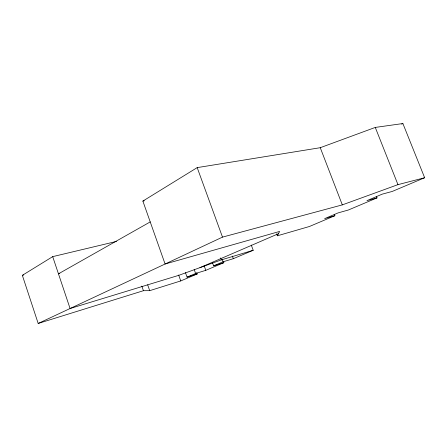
<?xml version="1.0" encoding="UTF-8"?>
<svg xmlns="http://www.w3.org/2000/svg" width="447" height="447" viewBox="0 0 447 447"><rect width="100%" height="100%" fill="white"/><g stroke="black" fill="none" stroke-linecap="round" stroke-linejoin="round"><path stroke-width="0.67" d="M276.615 233.865L277.341 235.804L279.621 231.434L165.088 264.009L142.872 201.083L197.188 167.619L320.253 147.7L375.279 127.423L402.892 123.545L424.65 177.738L392.231 191.45L382.213 194.149L366.914 200.653L377.017 197.892L376.508 196.596M196.725 272.664L197.194 273.972L180.75 280.928L149.706 290.667L143.426 290.706L38.185 323.455L22.35 275.33L52.701 256.634L116.527 241.414M150.226 221.913L58.462 273.827L59.809 273.48M401.669 124.165L402.892 123.545M38.185 323.455L222.494 237.117L342.318 204.882L397.964 184.639L424.65 177.738M199.932 267.652L278.436 233.703M185.432 272.575L187.053 277.123L195.618 273.48L205.799 270.329L223.841 262.696L223.371 261.394M212.431 262.596L213.605 265.836L223.042 261.825L233.312 258.69L253.203 250.275L251.287 245.079M334.378 214.431L334.876 215.717L309.38 226.506L277.341 235.804M377.017 197.892L348.369 210.006L338.15 212.884L324.617 218.639L334.876 215.717M253.203 250.275L221.276 259.903L178.649 275.374L70.084 308.514L52.701 256.634M187.053 277.123L197.194 273.972M213.605 265.836L223.841 262.696M22.35 275.33L23.697 274.994M142.872 201.083L144.241 200.815M375.279 127.423L397.964 184.639M320.253 147.7L342.318 204.882M232.362 256.092L233.312 258.69M197.188 167.619L222.494 237.117M222.103 259.226L223.042 261.825M220.567 257.947L221.276 259.903M204.162 265.775L205.799 270.329M194.227 269.586L195.618 273.48M178.66 275.034L180.75 280.928M147.666 284.817L149.706 290.667M141.822 286.097L143.426 290.706"/></g></svg>
